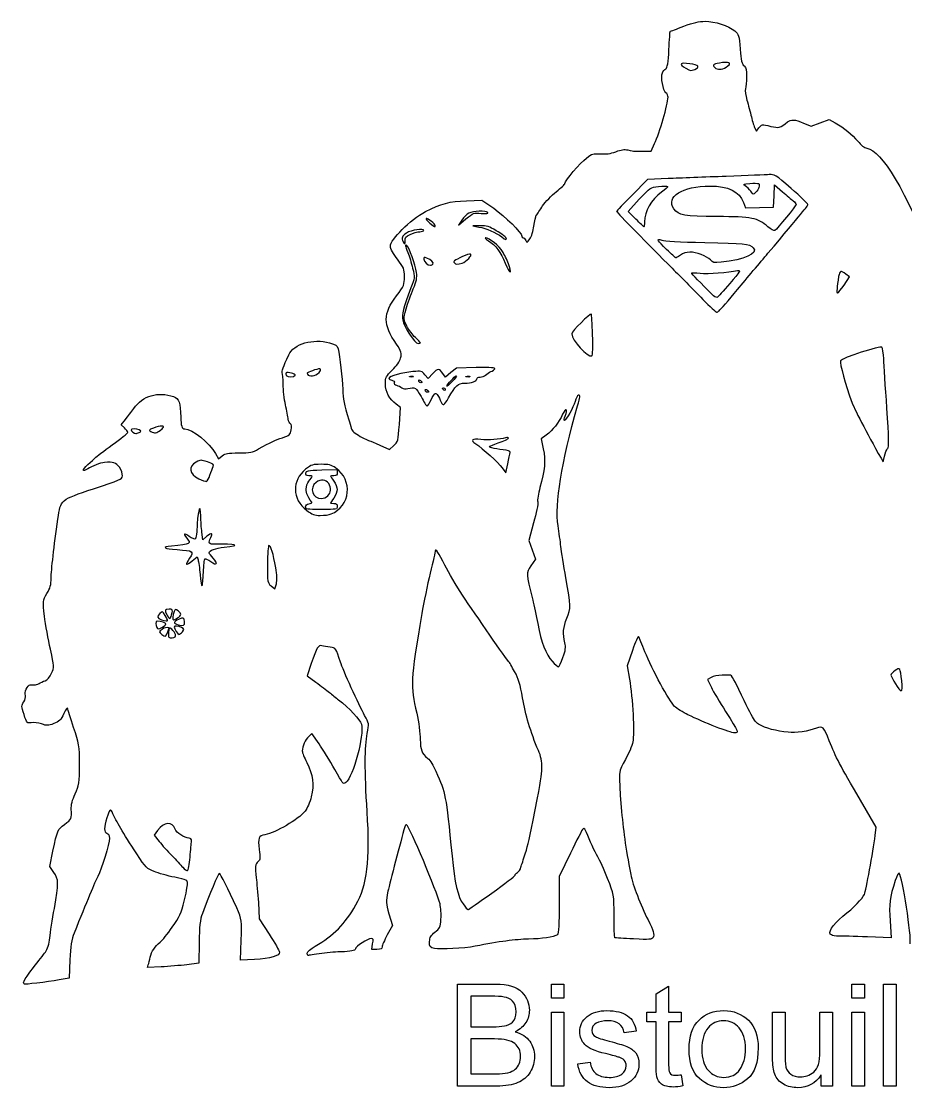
# Model space of a CAD drawing. Extents: x 47 to 820, y 39 to 578.
# Drawn here: x 47 to 495, y 39 to 578 of the extents above; entities that cross this region are included whole.
import ezdxf

# ---------------------------------------------------------------- set-up
doc = ezdxf.new("R2010")
doc.units = 0
doc.layers.get('0').update_dxf_attribs({"linetype": 'CONTINUOUS'})

msp = doc.modelspace()

# ---------------------------------------------------------------- linework, layer by layer
at = {"color": 7}
for p, q in [((388.16, 554.08), (388.16, 554.08)), ((404, 555.2), (404, 555.2)), ((451.68, 527.04), (456.24, 528.72)), ((456.24, 528.72), (459.2, 527.12)), ((418.64, 524.32), (419.36, 522.8)), ((419.36, 522.8), (420.64, 524.48)), ((443.2, 526.96), (447.12, 525.36)), ((447.12, 525.36), (451.68, 527.04)), ((362.16, 512.72), (366.16, 512.8)), ((366.16, 512.8), (367.84, 516.56)), ((364.24, 498.48), (356.48, 490.56)), ((374.72, 498.88), (364.24, 498.48)), ((416.48, 492.48), (416.48, 492.48)), ((428.32, 490.16), (428.56, 495.76)), ((428.56, 495.76), (432.56, 492.24)), ((272.64, 487.68), (280.4, 488)), ((280.4, 488), (286.48, 483.84)), ((354.4, 482.32), (360.08, 488.4)), ((412.8, 486.8), (413.76, 484.16)), ((428.08, 484.48), (428.32, 490.16)), ((280.16, 481.28), (280.16, 481.28)), ((358.32, 478.4), (354.4, 482.32)), ((413.76, 484.16), (420.88, 484.32)), ((420.88, 484.32), (428.08, 484.48)), ((256.88, 475.04), (256.88, 475.04)), ((268.64, 475.36), (272.4, 478.48)), ((270.32, 477.92), (268.64, 475.36)), ((279.68, 475.04), (275.84, 474.96)), ((275.84, 474.96), (278.96, 474.4)), ((358.32, 478.4), (358.32, 478.4)), ((425.2, 474.56), (425.2, 474.56)), ((241.6, 467.6), (241.6, 467.6)), ((292.64, 469.04), (292.64, 469.04)), ((255.68, 455.68), (255.68, 455.68)), ((270.48, 456.16), (270.48, 456.16)), ((293.92, 455.76), (293.92, 455.76)), ((396.08, 457.76), (396.08, 457.76)), ((463.68, 445.04), (466.48, 449.12)), ((466.48, 449.12), (464.56, 450.56)), ((463.68, 445.04), (463.68, 445.04)), ((396.96, 440.32), (396.96, 440.32)), ((400.56, 432.08), (400.56, 432.08)), ((249.36, 415.84), (249.36, 415.84)), ((336.48, 419.84), (336.48, 419.84)), ((186, 399.44), (186, 399.44)), ((197.28, 400.08), (197.28, 400.08)), ((253.36, 397.76), (251.68, 399.68)), ((255.68, 400.24), (253.36, 397.76)), ((262, 398.48), (260.72, 400.32)), ((264.8, 400.8), (262, 398.48)), ((267.68, 403.04), (264.8, 400.8)), ((277.52, 403.28), (267.68, 403.04)), ((244.08, 398.88), (244.08, 398.88)), ((249.04, 395.84), (249.04, 395.84)), ((262.8, 394), (262.8, 394)), ((272.72, 398.88), (272.72, 398.88)), ((252.4, 390.96), (252.4, 390.96)), ((260.72, 392.4), (260.72, 392.4)), ((239.28, 383.2), (237.12, 384.8)), ((238.72, 374.56), (239.28, 383.2)), ((254.8, 386.96), (254.8, 386.96)), ((97.92, 374.32), (100.08, 377.04)), ((99.6, 372.8), (97.92, 374.32)), ((118.64, 372.32), (118.64, 372.32)), ((107.12, 370.56), (107.12, 370.56)), ((313.04, 369.2), (310.48, 367.36)), ((310.48, 367.36), (311.52, 362.24)), ((228.88, 364.08), (233.68, 361.92)), ((233.68, 361.92), (235.92, 363.84)), ((485.76, 362.32), (485.76, 362.32)), ((145.68, 359.92), (147.12, 357.2)), ((147.12, 357.2), (149.12, 358.72)), ((294.72, 360.32), (294.72, 360.32)), ((482.4, 357.44), (483.44, 355.6)), ((483.44, 355.6), (484.08, 358.56)), ((199.44, 351.6), (207.28, 351.76)), ((207.28, 351.76), (207.28, 350.24)), ((290.8, 352.56), (292.56, 350.16)), ((292.56, 350.16), (293.6, 354.72)), ((142.88, 348.96), (142.88, 348.96)), ((202.56, 338.48), (202.56, 338.48)), ((191.28, 332.88), (191.28, 332.88)), ((204.16, 329.28), (204.16, 329.28)), ((306.64, 324.8), (304.16, 315.92)), ((139.36, 316.24), (138.8, 320.08)), ((141.28, 318), (139.36, 316.24)), ((304.16, 315.92), (305.84, 311.2)), ((133.92, 305.6), (136.48, 307.6)), ((136.48, 307.6), (136.88, 306.08)), ((305.84, 311.2), (307.52, 306.4)), ((176.24, 302.08), (176.24, 302.08)), ((307.52, 306.4), (305.2, 303.04)), ((139.6, 299.76), (139.6, 299.76)), ((173.84, 292.88), (175.68, 291.44)), ((175.68, 291.44), (176.48, 294)), ((121.44, 275.44), (121.44, 275.44)), ((123.92, 280.08), (123.92, 280.08)), ((126.48, 276.72), (126.48, 276.72)), ((120.56, 273.68), (120.56, 273.68)), ((121.52, 269.76), (122.24, 271.76)), ((122.24, 271.76), (121.92, 269.52)), ((128.96, 269.76), (128.96, 269.76)), ((130.08, 274.8), (130.08, 274.8)), ((125.28, 267.2), (125.28, 267.2)), ((356.64, 260.32), (353.92, 252.56)), ((194.08, 253.6), (192, 247.52)), ((321.44, 256.72), (321.44, 256.72)), ((353.92, 252.56), (355.12, 245.76)), ((192, 247.52), (196.48, 244.24)), ((396.48, 246.64), (394.56, 245.52)), ((394.56, 245.52), (396.56, 241.6)), ((492.88, 244.88), (492.88, 244.88)), ((194.48, 218.24), (192.88, 216.8)), ((198.08, 213.04), (194.48, 218.24)), ((480, 170.96), (472, 184.56)), ((116.4, 169.28), (114.64, 166.8)), ((479.44, 166.64), (480, 170.96)), ((114.64, 166.8), (117.2, 163.68)), ((61.84, 150.96), (63.44, 158.8)), ((325.28, 157.76), (319.6, 145.92)), ((132.8, 155.76), (132.8, 155.76)), ((63.92, 148.08), (61.84, 150.96)), ((319.6, 145.92), (319.6, 131.52)), ((285.44, 137.6), (285.44, 137.6)), ((167.36, 132.88), (167.84, 124.64)), ((167.84, 124.64), (172.88, 116.8)), ((233.44, 127.04), (235.2, 121.2)), ((235.2, 121.2), (232.56, 116.4)), ((486.96, 123.52), (487.52, 115.04)), ((158.32, 103.68), (158.72, 113.84)), ((487.52, 115.04), (475.52, 115.44)), ((137.36, 112.64), (137.2, 102.08)), ((224.72, 109.12), (225.2, 111.92)), ((227.36, 109.12), (224.72, 109.12)), ((72, 103.84), (71.6, 94.56)), ((165.36, 104), (158.32, 103.68)), ((111.28, 99.92), (111.68, 101.36)), ((118.24, 100.24), (111.28, 99.92)), ((137.2, 102.08), (131.2, 101.36)), ((71.6, 94.56), (68.56, 94)), ((268.08, 40), (268.08, 91.6)), ((268.08, 91.6), (287.44, 91.6)), ((315.6, 84.4), (315.6, 91.6)), ((315.6, 91.6), (321.92, 91.6)), ((321.92, 91.6), (321.92, 84.4)), ((368.56, 86.64), (374.96, 90.48)), ((368.56, 77.36), (368.56, 86.64)), ((374.96, 90.48), (374.96, 77.36)), ((467.68, 84.4), (467.68, 91.6)), ((467.68, 91.6), (474, 91.6)), ((474, 91.6), (474, 84.4)), ((483.68, 40), (483.68, 91.6)), ((483.68, 91.6), (490, 91.6)), ((490, 91.6), (490, 40)), ((285.2, 85.44), (274.88, 85.44)), ((274.88, 85.44), (274.88, 70)), ((321.92, 84.4), (315.6, 84.4)), ((321.92, 84.4), (321.92, 84.4)), ((474, 84.4), (467.68, 84.4)), ((474, 84.4), (474, 84.4)), ((315.6, 40), (315.6, 77.36)), ((315.6, 77.36), (321.92, 77.36)), ((321.92, 77.36), (321.92, 40)), ((364, 72.48), (364, 77.36)), ((364, 77.36), (368.56, 77.36)), ((374.96, 77.36), (381.28, 77.36)), ((381.28, 77.36), (381.28, 72.48)), ((402.8, 78.16), (402.8, 78.16)), ((427.52, 54.24), (427.52, 77.36)), ((427.52, 77.36), (433.84, 77.36)), ((433.84, 77.36), (433.84, 56.64)), ((451.52, 57.44), (451.52, 77.36)), ((451.52, 77.36), (457.84, 77.36)), ((457.84, 77.36), (457.84, 40)), ((467.68, 40), (467.68, 77.36)), ((467.68, 77.36), (474, 77.36)), ((474, 77.36), (474, 40)), ((368.56, 72.48), (364, 72.48)), ((368.56, 50.96), (368.56, 72.48)), ((381.28, 72.48), (374.96, 72.48)), ((374.96, 72.48), (374.96, 50.64)), ((274.88, 70), (286.08, 70)), ((274.88, 70), (274.88, 70)), ((297.36, 67.44), (297.36, 67.44)), ((358.56, 67.76), (352.4, 66.88)), ((352.4, 66.88), (352.4, 66.88)), ((286.88, 63.84), (274.88, 63.84)), ((274.88, 63.84), (274.88, 46.16)), ((328.96, 51.2), (335.28, 52.16)), ((274.88, 46.16), (287.76, 46.16)), ((274.88, 46.16), (274.88, 46.16)), ((381.28, 45.76), (382.16, 40.08)), ((402.8, 44.4), (402.8, 44.4)), ((452.16, 45.52), (452, 45.52)), ((452.16, 40), (452.16, 45.52)), ((287.84, 40), (268.08, 40)), ((321.92, 40), (315.6, 40)), ((321.92, 40), (321.92, 40)), ((382.16, 40.08), (382.16, 40.08)), ((457.84, 40), (452.16, 40)), ((457.84, 40), (457.84, 40)), ((474, 40), (467.68, 40)), ((474, 40), (474, 40)), ((490, 40), (483.68, 40)), ((490, 40), (490, 40))]:
    msp.add_line(p, q, dxfattribs=at)
for points in [[(382.56, 575.92), (387.76, 577.84), (390.16, 578.4), (393.44, 578.4)], [(393.44, 578.4), (398.32, 578.4), (405.12, 576.24), (408.4, 573.52)], [(375.12, 564.08), (375.36, 569.04), (375.6, 573.2), (375.76, 573.28)], [(375.76, 573.28), (375.84, 573.36), (378.96, 574.48), (382.56, 575.92)], [(408.4, 573.52), (410.4, 571.92), (410.64, 571.2), (411.12, 564.32)], [(373.52, 554.4), (374.32, 554.8), (374.72, 557.6), (375.12, 564.08)], [(411.12, 564.32), (411.6, 558.64), (412, 556.64), (413.12, 555.84)], [(385.6, 556.96), (380.72, 557.68), (379.92, 556.8), (383.6, 554.72)], [(388.16, 554.08), (391.04, 555.2), (390.08, 556.32), (385.6, 556.96)], [(402.24, 557.52), (397.84, 556.96), (396.72, 556.32), (398.24, 555.04)], [(404, 555.2), (406.96, 557.12), (406.32, 557.92), (402.24, 557.52)], [(413.12, 555.84), (414.16, 554.96), (414.48, 553.6), (414.4, 550.32)], [(373.52, 542.32), (372.08, 543.28), (370.88, 550.32), (371.76, 552.32)], [(371.76, 552.32), (372.08, 553.12), (372.88, 554.08), (373.52, 554.4)], [(383.6, 554.72), (386.16, 553.28), (386.08, 553.28), (388.16, 554.08)], [(398.24, 555.04), (399.68, 553.76), (401.76, 553.84), (404, 555.2)], [(414.4, 550.32), (414.32, 547.84), (414, 545.2), (413.76, 544.32)], [(367.84, 516.56), (370.4, 522), (374.64, 536.64), (374.64, 540)], [(374.64, 540), (374.64, 540.8), (374.16, 541.84), (373.52, 542.32)], [(413.76, 544.32), (413.52, 543.44), (413.84, 540.88), (414.56, 538.56)], [(414.56, 538.56), (415.2, 536.24), (416.24, 532.4), (416.8, 530.08)], [(416.8, 530.08), (417.36, 527.76), (418.16, 525.12), (418.64, 524.32)], [(435.12, 527.52), (436.96, 528.96), (438.56, 528.88), (443.2, 526.96)], [(420.64, 524.48), (422, 526.4), (422.16, 526.4), (426.72, 525.28)], [(426.72, 525.28), (430.48, 524.32), (431.44, 524.56), (435.12, 527.52)], [(459.2, 527.12), (463.76, 524.56), (467.92, 521.2), (470.64, 517.76)], [(470.64, 517.76), (472.32, 515.76), (474, 514.48), (475.28, 514.24)], [(340.4, 511.36), (343.44, 511.2), (345.36, 511.44), (348.24, 512.48)], [(348.24, 512.48), (351.04, 513.52), (352.56, 513.76), (354.32, 513.36)], [(354.32, 513.36), (357.84, 512.64), (358, 512.64), (362.16, 512.72)], [(475.28, 514.24), (482.88, 512.8), (494.08, 494.08), (510.64, 454.72)], [(322.48, 496.48), (322.48, 497.84), (330.16, 506.88), (333.36, 509.28)], [(333.36, 509.28), (336.24, 511.52), (336.64, 511.6), (340.4, 511.36)], [(318.08, 492.24), (320.56, 494.16), (322.48, 496.08), (322.48, 496.48)], [(404.08, 500), (393.68, 499.6), (380.48, 499.12), (374.72, 498.88)], [(425.84, 500.88), (424.32, 500.8), (414.56, 500.32), (404.08, 500)], [(413.68, 495.2), (412.4, 496), (412.64, 496.08), (416, 496.4)], [(416, 496.4), (418, 496.64), (420, 496.56), (420.4, 496.32)], [(420.4, 496.32), (421.36, 495.68), (420.56, 493.44), (418.96, 491.84)], [(436.96, 493.84), (428.96, 500.8), (428.48, 501.12), (425.84, 500.88)], [(311.2, 485.12), (312.56, 487.12), (315.68, 490.32), (318.08, 492.24)], [(360.08, 488.4), (365.68, 494.4), (365.68, 494.48), (369.84, 494.88)], [(371.36, 492), (366, 488), (362.88, 482.48), (362.72, 476.96)], [(369.84, 494.88), (372.08, 495.04), (374.16, 495.12), (374.4, 494.96)], [(374.4, 494.96), (374.64, 494.72), (373.28, 493.44), (371.36, 492)], [(377.6, 483.6), (373.28, 489.6), (382, 495.12), (395.92, 495.12)], [(395.92, 495.12), (405.2, 495.12), (410.72, 492.4), (412.8, 486.8)], [(416.48, 492.48), (415.76, 493.52), (414.48, 494.72), (413.68, 495.2)], [(418.96, 491.84), (417.84, 490.72), (417.76, 490.72), (416.48, 492.48)], [(432.56, 492.24), (434.72, 490.32), (437.12, 488.24), (438, 487.6)], [(445.36, 485.76), (445.36, 486.16), (441.6, 489.84), (436.96, 493.84)], [(252, 482.16), (259.68, 486.24), (264.08, 487.44), (272.64, 487.68)], [(356.48, 490.56), (352.16, 486.24), (348.64, 482.48), (348.64, 482.24)], [(425.2, 461.12), (442.4, 481.44), (445.36, 485.04), (445.36, 485.76)], [(439.44, 485.76), (439.44, 485.2), (429.92, 473.52), (428.64, 472.56)], [(438, 487.6), (438.8, 486.96), (439.44, 486.08), (439.44, 485.76)], [(234.16, 464.56), (234.16, 468.16), (244.16, 478), (252, 482.16)], [(273.92, 481.44), (272.88, 480.88), (271.28, 479.36), (270.32, 477.92)], [(272.4, 478.48), (276.16, 481.6), (276.24, 481.6), (280.16, 481.28)], [(283.44, 481.68), (282.56, 482.72), (276.08, 482.56), (273.92, 481.44)], [(280.16, 481.28), (282.96, 481.04), (283.92, 481.2), (283.44, 481.68)], [(286.48, 483.84), (292.24, 479.76), (300.64, 471.52), (300.64, 469.84)], [(306.8, 474.88), (307.04, 477.28), (307.6, 479.76), (308, 480.32)], [(308, 480.32), (308.48, 480.96), (309.92, 483.12), (311.2, 485.12)], [(348.64, 482.24), (348.64, 481.92), (365.12, 465.04), (376.72, 453.52)], [(399.52, 479.68), (382.72, 479.68), (380.08, 480.08), (377.6, 483.6)], [(252.32, 478.64), (252, 478.4), (252.8, 477.44), (254.08, 476.4)], [(256.88, 475.04), (256.88, 475.92), (252.88, 479.04), (252.32, 478.64)], [(254.08, 476.4), (256.88, 474.32), (256.88, 474.32), (256.88, 475.04)], [(287.76, 472.48), (284.08, 474.72), (282.96, 475.04), (279.68, 475.04)], [(304.72, 468.4), (305.6, 469.52), (306.48, 472.48), (306.8, 474.88)], [(362.48, 474.48), (362.32, 474.48), (360.48, 476.24), (358.32, 478.4)], [(362.72, 476.96), (362.72, 475.6), (362.56, 474.48), (362.48, 474.48)], [(425.2, 474.56), (420.08, 479.04), (416.96, 479.6), (399.52, 479.68)], [(428.64, 472.56), (428.32, 472.32), (426.8, 473.2), (425.2, 474.56)], [(242.32, 471.36), (240.08, 470), (239.6, 468.72), (240.56, 466.88)], [(241.6, 467.6), (241.36, 468.88), (241.92, 469.52), (244.16, 470.64)], [(251.04, 472.72), (251.04, 473.84), (244.72, 472.88), (242.32, 471.36)], [(244.16, 470.64), (245.76, 471.44), (247.92, 472), (249.04, 472)], [(249.04, 472), (250.08, 472), (251.04, 472.32), (251.04, 472.72)], [(278.96, 474.4), (282.64, 473.76), (287.6, 471.6), (290.48, 469.36)], [(292.64, 469.04), (292.32, 469.52), (290.16, 471.04), (287.76, 472.48)], [(290.48, 469.36), (292.56, 467.76), (293.44, 467.6), (292.64, 469.04)], [(300.64, 469.84), (300.64, 469.36), (300.96, 468.96), (301.36, 468.96)], [(237.76, 458.08), (235.76, 460.64), (234.16, 463.52), (234.16, 464.56)], [(240.56, 466.88), (241.36, 465.44), (241.92, 465.76), (241.6, 467.6)], [(242.56, 465.04), (241.44, 465.84), (241.52, 465.12), (243.04, 461.44)], [(247.36, 451.36), (246.72, 455.36), (243.68, 464.24), (242.56, 465.04)], [(282.32, 468.96), (281.68, 468.96), (282.32, 468.32), (283.76, 467.44)], [(290.96, 462), (289.36, 464.72), (284.08, 468.96), (282.32, 468.96)], [(283.76, 467.44), (287.36, 465.2), (290.08, 461.6), (292.32, 456.08)], [(301.36, 468.96), (301.76, 468.96), (302.4, 468.4), (302.64, 467.6)], [(302.64, 467.6), (303.2, 466.32), (303.28, 466.4), (304.72, 468.4)], [(373.92, 463.04), (369.2, 467.52), (368.48, 468.88), (371.52, 467.68)], [(371.52, 467.68), (372.8, 467.2), (380.08, 466.8), (393.2, 466.56)], [(393.2, 466.56), (412.8, 466.24), (415.92, 465.92), (417.76, 463.92)], [(417.76, 463.92), (420.48, 460.96), (413.28, 457.76), (401.44, 456.56)], [(243.04, 461.44), (243.76, 459.68), (244.8, 456.16), (245.44, 453.52)], [(252.56, 458.72), (251.28, 459.2), (251.04, 459.12), (251.04, 458.16)], [(255.68, 455.68), (256.32, 456.4), (254.8, 457.84), (252.56, 458.72)], [(270.72, 459.44), (266.24, 457.36), (265.84, 457.04), (266.56, 456.32)], [(270.48, 456.16), (272.64, 456.8), (275.84, 460.24), (274.72, 460.72)], [(274.72, 460.72), (274.32, 460.88), (272.56, 460.32), (270.72, 459.44)], [(293.92, 455.76), (293.12, 457.84), (291.76, 460.64), (290.96, 462)], [(378.48, 458.8), (378.32, 458.88), (376.32, 460.8), (373.92, 463.04)], [(380.88, 460.16), (379.68, 459.28), (378.56, 458.64), (378.48, 458.8)], [(385.6, 461.68), (383.92, 461.68), (382.24, 461.12), (380.88, 460.16)], [(396.08, 457.76), (394.24, 459.76), (389.04, 461.68), (385.6, 461.68)], [(409.84, 442.88), (414.4, 448.4), (421.36, 456.56), (425.2, 461.12)], [(241.28, 449.28), (241.28, 453.12), (240.96, 453.92), (237.76, 458.08)], [(245.44, 453.52), (246.56, 449.04), (246.48, 448.56), (244.56, 443.6)], [(251.04, 458.16), (251.04, 456.88), (253.04, 455.04), (254.4, 455.04)], [(254.4, 455.04), (254.8, 455.04), (255.36, 455.28), (255.68, 455.68)], [(266.56, 456.32), (267.2, 455.52), (268, 455.44), (270.48, 456.16)], [(292.32, 456.08), (293.36, 453.52), (294.48, 451.6), (294.88, 451.68)], [(294.88, 451.68), (295.2, 451.84), (294.8, 453.68), (293.92, 455.76)], [(376.72, 453.52), (381.36, 448.96), (386.48, 443.76), (392.32, 437.76)], [(401.44, 456.56), (397.84, 456.24), (397.36, 456.32), (396.08, 457.76)], [(237.28, 439.6), (241.04, 444.56), (241.36, 445.28), (241.28, 449.28)], [(245.76, 443.12), (247.36, 446.96), (247.76, 448.72), (247.36, 451.36)], [(386.48, 451.12), (386.48, 451.28), (388.48, 451.28), (390.88, 451.04)], [(396.96, 440.32), (391.36, 445.84), (386.48, 450.88), (386.48, 451.12)], [(390.88, 451.04), (394.96, 450.72), (405.04, 451.36), (409.84, 452.4)], [(409.84, 452.4), (411.6, 452.72), (411.04, 451.84), (405.92, 445.84)], [(460.96, 449.36), (460.08, 444), (459.84, 441.04), (460.4, 441.04)], [(464.56, 450.56), (462, 452.56), (461.52, 452.4), (460.96, 449.36)], [(244.56, 443.6), (240.56, 433.04), (239.92, 430.4), (240.4, 427.36)], [(242.16, 432.96), (242.96, 435.92), (244.56, 440.48), (245.76, 443.12)], [(405.92, 445.84), (402.72, 442.08), (399.76, 438.88), (399.36, 438.8)], [(400.56, 432.08), (401.04, 432.48), (405.2, 437.36), (409.84, 442.88)], [(460.4, 441.04), (460.72, 441.04), (462.24, 442.88), (463.68, 445.04)], [(237.2, 415.2), (230.4, 425.12), (230.4, 430.48), (237.28, 439.6)], [(392.32, 437.76), (395.84, 434.24), (398.88, 431.36), (399.2, 431.36)], [(399.36, 438.8), (398.96, 438.72), (397.92, 439.36), (396.96, 440.32)], [(242.48, 424.24), (240.72, 427.6), (240.72, 427.76), (242.16, 432.96)], [(399.2, 431.36), (399.44, 431.36), (400.08, 431.68), (400.56, 432.08)], [(240.4, 427.36), (240.96, 423.92), (246.48, 415.52), (248.16, 415.52)], [(335.84, 430.4), (335.2, 430.88), (325.92, 421.52), (325.92, 420.4)], [(336.48, 419.84), (336.32, 425.52), (336, 430.32), (335.84, 430.4)], [(246.8, 418.56), (245.44, 419.76), (243.52, 422.4), (242.48, 424.24)], [(182.72, 409.68), (185.36, 415.36), (194.96, 418.16), (203.44, 415.84)], [(203.44, 415.84), (206.56, 414.96), (207.28, 414.48), (207.68, 412.88)], [(239.36, 408.16), (240, 410.64), (239.76, 411.36), (237.2, 415.2)], [(249.36, 415.84), (249.36, 416.08), (248.16, 417.28), (246.8, 418.56)], [(248.16, 415.52), (248.8, 415.52), (249.36, 415.68), (249.36, 415.84)], [(325.92, 420.4), (325.92, 417.12), (334, 408.32), (336.16, 409.2)], [(336.16, 409.2), (336.56, 409.36), (336.72, 414.16), (336.48, 419.84)], [(207.68, 412.88), (208.64, 408.72), (209.92, 397.92), (210.08, 392.4)], [(482.88, 413.6), (482.08, 414.48), (462.64, 408.16), (461.84, 406.72)], [(483.76, 407.68), (483.6, 410.56), (483.2, 413.2), (482.88, 413.6)], [(179.44, 400.64), (179.12, 401.2), (180, 403.76), (182.72, 409.68)], [(235.12, 402), (237.36, 404.16), (238.96, 406.4), (239.36, 408.16)], [(461.84, 406.72), (461.44, 405.84), (464.64, 393.84), (467.28, 386.64)], [(485.36, 382.8), (484.64, 393.6), (483.92, 404.8), (483.76, 407.68)], [(179.92, 394.8), (179.84, 397.68), (179.68, 400.24), (179.44, 400.64)], [(181.36, 400.64), (181.2, 400.48), (181.2, 399.92), (181.52, 399.36)], [(186, 399.44), (186.32, 400.16), (182.16, 401.28), (181.36, 400.64)], [(181.52, 399.36), (182.08, 398.32), (185.52, 398.4), (186, 399.44)], [(198.4, 402.72), (197.12, 402.72), (192.08, 400.88), (192.08, 400.48)], [(192.08, 400.48), (192.08, 398.88), (195.12, 398.64), (197.28, 400.08)], [(197.28, 400.08), (198.72, 401.04), (199.44, 402.72), (198.4, 402.72)], [(231.68, 395.12), (231.68, 398.4), (232, 398.96), (235.12, 402)], [(245.52, 401.28), (240.4, 400.88), (233.36, 398.88), (233.36, 397.84)], [(244.08, 398.88), (244.72, 399.04), (245.44, 399.04), (245.76, 398.88)], [(251.68, 399.68), (250.08, 401.6), (249.92, 401.68), (245.52, 401.28)], [(260.72, 400.32), (258.8, 402.96), (258.16, 402.96), (255.68, 400.24)], [(262.8, 394), (262.8, 394.64), (266.88, 399.12), (267.52, 399.12)], [(267.52, 399.12), (268, 399.12), (267.52, 398.56), (264.72, 395.52)], [(272.72, 398.88), (273.36, 399.04), (274.08, 399.04), (274.32, 398.88)], [(287.04, 402.72), (287.28, 403.28), (285.2, 403.44), (277.52, 403.28)], [(279.6, 398.48), (280.48, 398.48), (281.68, 398.96), (282.32, 399.52)], [(282.32, 399.52), (282.96, 400.16), (284.16, 400.88), (285.04, 401.28)], [(285.04, 401.28), (285.92, 401.6), (286.8, 402.24), (287.04, 402.72)], [(181.12, 384.48), (180.48, 387.36), (180, 392), (179.92, 394.8)], [(237.12, 384.8), (233.68, 387.2), (231.68, 391.04), (231.68, 395.12)], [(233.36, 397.84), (233.36, 397.44), (234.08, 397.04), (234.96, 396.88)], [(234.96, 396.88), (235.92, 396.64), (236.4, 396.16), (236.16, 395.68)], [(236.16, 395.68), (235.92, 395.2), (236.4, 394.64), (237.28, 394.4)], [(237.28, 394.4), (238.08, 394.16), (239.36, 393.6), (240, 393.12)], [(244.64, 398.56), (243.68, 398.56), (243.44, 398.72), (244.08, 398.88)], [(245.76, 398.88), (246, 398.64), (245.52, 398.48), (244.64, 398.56)], [(248.48, 396.88), (248.48, 397.28), (248.88, 397.2), (249.44, 396.8)], [(249.04, 395.84), (248.72, 396.08), (248.48, 396.56), (248.48, 396.88)], [(250.08, 395.76), (249.84, 395.6), (249.36, 395.6), (249.04, 395.84)], [(249.44, 396.8), (250, 396.4), (250.24, 395.92), (250.08, 395.76)], [(264.72, 395.52), (263.68, 394.4), (262.8, 393.68), (262.8, 394)], [(263.6, 388), (267.04, 394.16), (268.4, 395.44), (271.76, 395.44)], [(271.76, 395.44), (275.28, 395.44), (277.92, 396.4), (277.92, 397.6)], [(273.2, 398.56), (272.24, 398.56), (272.08, 398.72), (272.72, 398.88)], [(274.32, 398.88), (274.64, 398.64), (274.08, 398.48), (273.2, 398.56)], [(277.92, 397.6), (277.92, 398.08), (278.64, 398.48), (279.6, 398.48)], [(104.32, 382.64), (108.96, 389.12), (116.64, 391.36), (124.48, 388.64)], [(124.48, 388.64), (127.2, 387.76), (128, 385.52), (128.08, 378.32)], [(210.08, 392.4), (210.32, 387.2), (210.72, 384.88), (213.2, 376.88)], [(240, 393.12), (240.72, 392.64), (241.92, 392.48), (242.96, 392.72)], [(242.96, 392.72), (246.8, 393.6), (247.12, 393.36), (249.68, 388.64)], [(249.68, 388.64), (251.04, 386), (252.4, 383.92), (252.8, 383.92)], [(251.84, 392), (251.84, 392.4), (252.24, 392.4), (252.88, 391.92)], [(252.4, 390.96), (252.08, 391.2), (251.84, 391.68), (251.84, 392)], [(253.44, 390.88), (253.2, 390.72), (252.72, 390.8), (252.4, 390.96)], [(252.88, 391.92), (253.36, 391.52), (253.68, 391.04), (253.44, 390.88)], [(254.8, 386.96), (255.52, 388.56), (256.48, 390.08), (256.88, 390.24)], [(256.88, 390.24), (257.52, 390.56), (258.72, 388.8), (259.84, 385.84)], [(260.72, 392.4), (260.4, 392.72), (260.56, 393.04), (261.04, 393.04)], [(261.6, 391.76), (261.36, 391.76), (260.96, 392.08), (260.72, 392.4)], [(261.04, 393.04), (261.52, 393.04), (261.92, 392.72), (261.92, 392.4)], [(261.92, 392.4), (261.92, 392.08), (261.76, 391.76), (261.6, 391.76)], [(329.28, 389.36), (328.88, 389.36), (328.08, 387.92), (327.6, 386.16)], [(328.88, 383.92), (330.24, 388.64), (330.32, 389.36), (329.28, 389.36)], [(182.48, 377.28), (182.32, 378.4), (181.68, 381.68), (181.12, 384.48)], [(252.8, 383.92), (253.12, 383.92), (254, 385.28), (254.8, 386.96)], [(259.84, 385.84), (260.64, 383.76), (261.44, 384.24), (263.6, 388)], [(319.04, 323.28), (317.28, 334.48), (320.64, 355.04), (328.88, 383.92)], [(322.64, 378.8), (324.08, 382.48), (322.96, 383.2), (321.28, 379.68)], [(327.6, 386.16), (326.72, 383.12), (323.04, 376.64), (322.24, 376.64)], [(467.28, 386.64), (468.72, 382.72), (474.96, 370.64), (482.4, 357.44)], [(100.08, 377.04), (101.28, 378.56), (103.2, 381.04), (104.32, 382.64)], [(128.08, 378.32), (128.16, 373.84), (128.72, 372.32), (130.16, 372.32)], [(321.28, 379.68), (319.36, 375.44), (316.32, 371.6), (313.04, 369.2)], [(322.24, 376.64), (322, 376.64), (322.16, 377.6), (322.64, 378.8)], [(485.76, 362.32), (486.48, 362.96), (486.4, 367.92), (485.36, 382.8)], [(101.28, 370.56), (101.28, 370.96), (100.48, 371.92), (99.6, 372.8)], [(107.12, 371.76), (105.6, 372.48), (102.96, 372.56), (102.96, 371.84)], [(115.52, 373.12), (111.84, 372.08), (111.44, 371.52), (113.68, 370.64)], [(113.68, 370.64), (115.2, 370), (116.64, 370.48), (118.64, 372.32)], [(118.64, 372.32), (120.24, 373.84), (119.12, 374.16), (115.52, 373.12)], [(130.16, 372.32), (133.84, 372.32), (142.8, 365.2), (145.68, 359.92)], [(183.6, 374.8), (183.12, 375.04), (182.64, 376.16), (182.48, 377.28)], [(183.92, 371.84), (184.24, 373.28), (184.08, 374.64), (183.6, 374.8)], [(213.2, 376.88), (213.6, 375.6), (214.16, 373.6), (214.4, 372.64)], [(214.4, 372.64), (214.72, 371.28), (216.16, 370.08), (218.96, 368.48)], [(235.92, 363.84), (238, 365.76), (238.16, 366.32), (238.72, 374.56)], [(93.44, 364.24), (97.76, 367.36), (101.28, 370.16), (101.28, 370.56)], [(102.96, 371.84), (102.96, 371.28), (104.72, 369.92), (105.44, 369.92)], [(105.44, 369.92), (105.68, 369.92), (106.48, 370.24), (107.12, 370.56)], [(107.12, 370.56), (108.24, 371.04), (108.24, 371.2), (107.12, 371.76)], [(167.52, 362.16), (173.76, 365.68), (175.68, 366.56), (179.6, 367.84)], [(179.6, 367.84), (183.12, 369.04), (183.52, 369.36), (183.92, 371.84)], [(218.96, 368.48), (221.2, 367.28), (223.28, 366.24), (223.6, 366.24)], [(280, 366.96), (275.44, 367.52), (274.32, 366.56), (277.36, 364.72)], [(292.48, 367.76), (289.76, 366.96), (283.44, 366.56), (280, 366.96)], [(288.64, 365.2), (291.52, 366.24), (293.92, 367.28), (293.92, 367.6)], [(293.92, 367.6), (293.92, 368), (293.28, 368), (292.48, 367.76)], [(84.8, 357.76), (85.28, 358.24), (89.2, 361.12), (93.44, 364.24)], [(157.52, 360.16), (163.44, 360.24), (164.16, 360.32), (167.52, 362.16)], [(223.6, 366.24), (223.92, 366.24), (226.32, 365.28), (228.88, 364.08)], [(277.36, 364.72), (280.88, 362.48), (288.8, 355.36), (290.8, 352.56)], [(285.52, 362.72), (283.52, 363.28), (283.68, 363.44), (288.64, 365.2)], [(291.2, 361.76), (289.2, 362), (286.64, 362.4), (285.52, 362.72)], [(294.72, 360.32), (294.72, 361.04), (293.76, 361.44), (291.2, 361.76)], [(311.52, 362.24), (312.72, 356.4), (312.32, 351.28), (309.84, 342.72)], [(484.08, 358.56), (484.48, 360.16), (485.2, 361.84), (485.76, 362.32)], [(81.12, 354.24), (82.72, 355.68), (84.32, 357.28), (84.8, 357.76)], [(141.6, 355.6), (138.32, 356.72), (138.16, 356.72), (135.92, 355.52)], [(149.12, 358.72), (150.88, 360), (151.76, 360.16), (157.52, 360.16)], [(293.6, 354.72), (294.16, 357.2), (294.64, 359.76), (294.72, 360.32)], [(81.12, 352.16), (78.08, 350.16), (78.08, 351.52), (81.12, 354.24)], [(89.52, 355.36), (87.36, 355.12), (83.12, 353.52), (81.12, 352.16)], [(97.12, 352.88), (95.36, 355.28), (93.92, 355.76), (89.52, 355.36)], [(98.56, 348.56), (98.72, 349.6), (98.08, 351.52), (97.12, 352.88)], [(135.92, 355.52), (131.84, 353.28), (132.4, 349.52), (137.2, 347.12)], [(144.48, 353.28), (144.96, 354.32), (144.48, 354.72), (141.6, 355.6)], [(142.88, 348.96), (143.44, 350.64), (144.16, 352.56), (144.48, 353.28)], [(191.28, 351.92), (184.16, 346.4), (184.4, 336.72), (191.76, 331.2)], [(199.12, 354.4), (194.8, 354.4), (194.32, 354.24), (191.28, 351.92)], [(191.44, 350), (191.68, 351.28), (192.16, 351.36), (199.44, 351.6)], [(206.48, 352.56), (204.16, 354.16), (203.12, 354.4), (199.12, 354.4)], [(204.16, 329.28), (214, 333.12), (215.36, 346.56), (206.48, 352.56)], [(84, 342.08), (97.52, 346.48), (98.32, 346.88), (98.56, 348.56)], [(137.2, 347.12), (138.96, 346.32), (140.72, 345.68), (141.12, 345.76)], [(141.12, 345.76), (141.6, 345.92), (142.4, 347.36), (142.88, 348.96)], [(192.88, 348.64), (191.6, 348.64), (191.2, 348.96), (191.44, 350)], [(191.68, 342.88), (191.92, 344.32), (192.72, 345.92), (193.36, 346.56)], [(193.36, 346.56), (195.04, 348.16), (194.96, 348.64), (192.88, 348.64)], [(196.64, 345.28), (192.96, 342.64), (194.8, 337.12), (199.28, 337.12)], [(202.96, 344.64), (201.6, 346.72), (199.04, 347.04), (196.64, 345.28)], [(205.6, 348.64), (204.64, 348.64), (203.92, 348.56), (203.92, 348.48)], [(203.92, 348.48), (203.92, 348.4), (204.64, 347.2), (205.6, 345.92)], [(207.28, 350.24), (207.28, 349.04), (206.8, 348.64), (205.6, 348.64)], [(205.6, 345.92), (206.48, 344.56), (207.28, 342.72), (207.28, 341.68)], [(65.92, 326.72), (67.36, 336.64), (67.2, 336.48), (84, 342.08)], [(194.4, 335.2), (192, 338.4), (191.2, 340.64), (191.68, 342.88)], [(202.56, 338.48), (204.16, 340), (204.24, 342.48), (202.96, 344.64)], [(207.28, 341.68), (207.28, 340.64), (206.48, 338.72), (205.6, 337.36)], [(309.84, 342.72), (308.96, 339.6), (308.48, 336.32), (308.72, 335.44)], [(138.24, 328.16), (138.24, 335.28), (136.8, 332), (136.48, 324.24)], [(191.28, 332.88), (191.28, 333.68), (191.92, 334.32), (192.96, 334.48)], [(192.96, 334.48), (193.92, 334.64), (194.56, 334.96), (194.4, 335.2)], [(199.28, 337.12), (200.4, 337.12), (201.84, 337.68), (202.56, 338.48)], [(205.6, 337.36), (204.64, 336.08), (203.92, 334.96), (203.92, 334.8)], [(203.92, 334.8), (203.92, 334.72), (204.64, 334.64), (205.6, 334.64)], [(205.6, 334.64), (206.8, 334.64), (207.28, 334.24), (207.28, 333.12)], [(308.72, 335.44), (308.96, 334.48), (308, 329.76), (306.64, 324.8)], [(199.28, 331.6), (191.68, 331.6), (191.28, 331.68), (191.28, 332.88)], [(191.76, 331.2), (194.72, 328.96), (195.68, 328.56), (198.72, 328.56)], [(198.72, 328.56), (200.72, 328.56), (203.12, 328.88), (204.16, 329.28)], [(207.28, 333.12), (207.28, 331.6), (207.2, 331.6), (199.28, 331.6)], [(62.56, 296.8), (62.56, 300.72), (64, 313.04), (65.92, 326.72)], [(136.48, 324.24), (136.32, 320.32), (135.84, 316.96), (135.52, 316.64)], [(138.8, 320.08), (138.56, 322.16), (138.24, 325.84), (138.24, 328.16)], [(132.4, 317.92), (129.68, 319.84), (129.2, 319.44), (131.12, 317.04)], [(143.36, 317.36), (144.56, 319.76), (143.6, 320), (141.28, 318)], [(320.4, 312.8), (320.16, 315.28), (319.52, 320), (319.04, 323.28)], [(123.36, 313.04), (118.32, 312.48), (119.52, 311.76), (126.24, 311.28)], [(131.12, 317.04), (133.44, 314.16), (133.44, 314.16), (123.36, 313.04)], [(135.52, 316.64), (135.2, 316.4), (133.76, 316.96), (132.4, 317.92)], [(145.2, 314), (142.24, 313.92), (141.84, 314.56), (143.36, 317.36)], [(150.08, 312.48), (159.36, 313.28), (155.84, 314.4), (145.2, 314)], [(172.72, 313.36), (172.32, 313.36), (172, 309.12), (172, 303.84)], [(176.24, 302.08), (174.96, 309.2), (173.6, 313.36), (172.72, 313.36)], [(322.96, 296.96), (321.84, 303.12), (320.72, 310.24), (320.4, 312.8)], [(126.24, 311.28), (134.48, 310.72), (134.88, 310.4), (132.56, 306.96)], [(142.48, 309.6), (142.48, 310.88), (145.76, 312.08), (150.08, 312.48)], [(144.56, 306.88), (143.44, 308.08), (142.48, 309.28), (142.48, 309.6)], [(256.88, 310.64), (256.88, 310.32), (255.76, 305.28), (254.32, 299.44)], [(261.76, 303.36), (258.8, 309.44), (256.88, 312.24), (256.88, 310.64)], [(132.56, 306.96), (131.52, 305.36), (130.8, 304), (131.04, 303.84)], [(131.04, 303.84), (131.28, 303.68), (132.56, 304.48), (133.92, 305.6)], [(136.88, 306.08), (137.12, 305.28), (137.6, 301.92), (137.92, 298.64)], [(139.6, 299.76), (139.76, 303.28), (140.08, 306.4), (140.32, 306.56)], [(140.32, 306.56), (140.64, 306.8), (141.92, 306.16), (143.28, 305.2)], [(143.28, 305.2), (146.4, 303.04), (147.2, 304.08), (144.56, 306.88)], [(172, 303.84), (171.92, 294.8), (172, 294.24), (173.84, 292.88)], [(176.48, 294), (176.88, 295.68), (176.8, 298.64), (176.24, 302.08)], [(270.72, 288.16), (267.6, 292.88), (263.6, 299.68), (261.76, 303.36)], [(305.2, 303.04), (302.72, 299.2), (302.72, 299.84), (306.16, 285.76)], [(60.4, 289.04), (62, 291.68), (62.56, 293.76), (62.56, 296.8)], [(137.92, 298.64), (138.16, 295.36), (138.64, 292.8), (138.88, 292.96)], [(138.88, 292.96), (139.04, 293.12), (139.36, 296.16), (139.6, 299.76)], [(254.32, 299.44), (252.88, 293.52), (251.04, 284.4), (250.08, 279.04)], [(323.44, 276.64), (325.6, 281.68), (325.6, 282.48), (322.96, 296.96)], [(59.2, 277.68), (58.32, 285.28), (58.32, 285.44), (60.4, 289.04)], [(293.92, 254.72), (292.96, 255.6), (277.36, 278.24), (270.72, 288.16)], [(122.32, 281.2), (120, 281.2), (119.76, 280.56), (121.2, 278.16)], [(123.92, 280.08), (123.92, 280.8), (123.36, 281.2), (122.32, 281.2)], [(126.72, 280.32), (125.36, 281.28), (125.28, 281.28), (124.72, 279.92)], [(306.16, 285.76), (306.8, 283.04), (307.92, 277.76), (308.72, 273.84)], [(62.16, 260.88), (61.04, 265.84), (59.68, 273.36), (59.2, 277.68)], [(116.16, 275.12), (115.44, 275.12), (115.36, 273.12), (116.08, 271.84)], [(117.6, 279.04), (115.92, 277.44), (116.08, 276.56), (118.32, 275.84)], [(120.56, 273.68), (120.64, 274.24), (118.16, 275.04), (116.16, 275.12)], [(120.16, 278), (118.88, 280.16), (118.8, 280.24), (117.6, 279.04)], [(118.32, 275.84), (120.48, 275.12), (121.44, 274.96), (121.44, 275.44)], [(121.44, 275.44), (121.44, 275.6), (120.88, 276.72), (120.16, 278)], [(121.2, 278.16), (122.48, 276), (122.56, 276), (123.2, 277.52)], [(123.2, 277.52), (123.52, 278.32), (123.84, 279.52), (123.92, 280.08)], [(124.72, 279.92), (124, 278.08), (123.84, 275.68), (124.4, 275.68)], [(126.96, 276), (124.32, 274.72), (124.24, 274), (126.72, 273.28)], [(124.4, 275.68), (124.64, 275.68), (125.52, 276.16), (126.48, 276.72)], [(126.48, 276.72), (128.56, 278), (128.64, 278.96), (126.72, 280.32)], [(130.08, 274.8), (129.84, 277.04), (129.52, 277.2), (126.96, 276)], [(250.08, 279.04), (244.32, 244.24), (244.24, 242.88), (247.52, 228.56)], [(322.48, 264.16), (321.28, 268.64), (321.6, 272.08), (323.44, 276.64)], [(116.08, 271.84), (116.48, 270.96), (116.8, 270.96), (118.56, 271.92)], [(118.64, 270.96), (116.96, 269.68), (116.96, 269.6), (118.48, 268.4)], [(118.48, 268.4), (120.32, 266.96), (120.56, 267.04), (121.52, 269.76)], [(118.56, 271.92), (119.68, 272.48), (120.56, 273.28), (120.56, 273.68)], [(122.08, 271.76), (120.96, 272.08), (119.84, 271.76), (118.64, 270.96)], [(125.28, 267.2), (126.16, 268.24), (124, 271.36), (122.08, 271.76)], [(128.56, 271.84), (126.8, 272.8), (124.8, 272.88), (124.8, 272.08)], [(124.8, 272.08), (124.8, 271.2), (126.72, 268.4), (127.28, 268.4)], [(126.72, 273.28), (129.44, 272.48), (130.32, 272.88), (130.08, 274.8)], [(127.28, 268.4), (127.52, 268.4), (128.32, 269.04), (128.96, 269.76)], [(128.96, 269.76), (129.92, 270.88), (129.84, 271.12), (128.56, 271.84)], [(308.72, 273.84), (310.56, 264.24), (312.88, 258.32), (316, 254.88)], [(121.92, 269.52), (121.76, 268.32), (121.84, 267.12), (122.08, 266.96)], [(122.08, 266.96), (122.88, 266.4), (124.64, 266.56), (125.28, 267.2)], [(359.84, 267.2), (359.52, 267.68), (358.08, 264.64), (356.64, 260.32)], [(362.96, 259.6), (361.52, 263.28), (360.08, 266.72), (359.84, 267.2)], [(62.72, 248.72), (64.16, 251.84), (64.16, 252.08), (62.16, 260.88)], [(199.52, 262.64), (197.68, 263.12), (196.96, 261.92), (194.08, 253.6)], [(203.68, 261.92), (202.16, 262.08), (200.32, 262.4), (199.52, 262.64)], [(208.88, 254.4), (206.72, 261.36), (206.56, 261.52), (203.68, 261.92)], [(321.44, 256.72), (322.8, 260.32), (323.04, 262), (322.48, 264.16)], [(377.92, 232), (375.28, 234.56), (366.56, 250.64), (362.96, 259.6)], [(221.12, 227.44), (218.32, 232.48), (210.08, 250.64), (208.88, 254.4)], [(297.04, 249.6), (295.68, 252.08), (294.24, 254.4), (293.92, 254.72)], [(316, 254.88), (317.52, 253.28), (318.96, 252), (319.2, 252)], [(319.2, 252), (319.52, 252), (320.48, 254.08), (321.44, 256.72)], [(59.44, 244.96), (60.48, 245.36), (61.84, 246.96), (62.72, 248.72)], [(301.04, 236.32), (299.92, 242.96), (299.04, 246.08), (297.04, 249.6)], [(489.52, 250.16), (488.32, 249.36), (487.44, 248.32), (487.44, 247.84)], [(492.88, 244.88), (492.16, 251.68), (492, 251.84), (489.52, 250.16)], [(49.52, 237.44), (48.88, 238.96), (50.56, 242.88), (51.92, 242.96)], [(51.92, 242.96), (52.48, 242.96), (53.36, 242.96), (54, 242.88)], [(54, 242.88), (54.64, 242.88), (55.68, 243.12), (56.4, 243.6)], [(56.4, 243.6), (57.12, 244), (58.48, 244.64), (59.44, 244.96)], [(196.48, 244.24), (198.96, 242.4), (202, 240.08), (203.28, 239.04)], [(355.12, 245.76), (356.72, 236.24), (357.76, 218.4), (356.8, 214)], [(402.08, 247.76), (399.76, 247.76), (397.68, 247.36), (396.48, 246.64)], [(406.32, 247.76), (406, 247.76), (404.16, 247.76), (402.08, 247.76)], [(408.72, 244), (407.68, 246.08), (406.64, 247.76), (406.32, 247.76)], [(420.8, 222.8), (418.32, 224.32), (418.16, 224.64), (408.72, 244)], [(487.44, 247.84), (487.44, 246.48), (491.76, 239.84), (492.64, 239.84)], [(492.64, 239.84), (493.12, 239.84), (493.2, 241.84), (492.88, 244.88)], [(48.64, 234.32), (49.44, 235.36), (49.76, 236.8), (49.52, 237.44)], [(203.28, 239.04), (204.56, 238), (206.72, 236.24), (208, 235.28)], [(396.56, 241.6), (397.6, 239.44), (400.88, 234), (403.76, 229.44)], [(48.8, 227.92), (47.44, 232.08), (47.44, 232.56), (48.64, 234.32)], [(208, 235.28), (213.2, 231.36), (218.96, 225.12), (219.52, 222.96)], [(309.04, 209.76), (305.2, 218.72), (302.4, 228), (301.04, 236.32)], [(384.72, 227.76), (382.16, 228.96), (379.12, 230.88), (377.92, 232)], [(52.48, 223.76), (50.32, 223.36), (50.24, 223.52), (48.8, 227.92)], [(68.96, 228.4), (67.36, 225.04), (66.64, 224.32), (63.84, 223.28)], [(70.88, 231.04), (70.88, 231.68), (70, 230.48), (68.96, 228.4)], [(73.92, 221.28), (72.32, 226), (70.96, 230.32), (70.88, 231.04)], [(222.48, 218.32), (223.44, 223.2), (223.44, 223.44), (221.12, 227.44)], [(247.52, 228.56), (248.48, 224.24), (249.28, 218.24), (249.28, 215.36)], [(408.24, 218.56), (406.24, 218.56), (392.72, 223.84), (384.72, 227.76)], [(403.76, 229.44), (410.56, 218.64), (410.64, 218.56), (408.24, 218.56)], [(57.68, 223.12), (56, 223.68), (53.84, 223.92), (52.48, 223.76)], [(63.84, 223.28), (60.8, 222.16), (60.48, 222.16), (57.68, 223.12)], [(76.88, 202.64), (76.88, 212.16), (76.64, 213.28), (73.92, 221.28)], [(219.52, 222.96), (220.96, 217.44), (215.44, 196.56), (211.6, 193.44)], [(435.36, 218.88), (429.68, 219.44), (423.68, 221.04), (420.8, 222.8)], [(456.24, 214.56), (453.44, 221.68), (452.88, 222.24), (449.76, 221.04)], [(192.88, 216.8), (191.12, 215.28), (189.6, 211.76), (189.6, 209.44)], [(222.4, 178.72), (221.12, 199.68), (221.12, 211.6), (222.48, 218.32)], [(449.76, 221.04), (445.76, 219.44), (439.2, 218.48), (435.36, 218.88)], [(206, 200.16), (203.6, 204.4), (200, 210.24), (198.08, 213.04)], [(249.28, 215.36), (249.36, 209.84), (249.84, 208.56), (253.12, 205.68)], [(356.8, 214), (356.4, 212), (354.72, 208), (353.04, 205.2)], [(472, 184.56), (461.6, 202.32), (459.52, 206.16), (456.24, 214.56)], [(189.6, 209.44), (189.6, 208.64), (190.64, 206), (191.84, 203.68)], [(253.12, 205.68), (254.24, 204.72), (256, 201.92), (257.12, 199.28)], [(310.8, 200.96), (310.88, 204.16), (310.32, 206.8), (309.04, 209.76)], [(353.04, 205.2), (349.52, 199.2), (349.52, 199.04), (350.96, 181.04)], [(74.72, 187.76), (76.72, 192.08), (76.88, 193.28), (76.88, 202.64)], [(191.84, 203.68), (195.12, 197.28), (195.76, 192.56), (194.16, 186.32)], [(211.6, 193.44), (210.4, 192.48), (210, 192.96), (206, 200.16)], [(307.44, 179.68), (310.48, 195.2), (310.64, 196.4), (310.8, 200.96)], [(257.12, 199.28), (262.32, 187.44), (262.08, 188.64), (265.36, 156.24)], [(72.72, 180), (72.56, 182), (73.28, 184.72), (74.72, 187.76)], [(194.16, 186.32), (193.44, 183.52), (192, 180.24), (191.04, 179.04)], [(69.36, 172.32), (72.88, 174.96), (72.96, 175.2), (72.72, 180)], [(93.36, 178.72), (92.56, 180.32), (92.08, 179.68), (90.72, 175.6)], [(105.92, 157.36), (98.56, 168.64), (95.76, 173.36), (93.36, 178.72)], [(191.04, 179.04), (187.36, 174.64), (176.24, 168.16), (170.72, 167.12)], [(216.72, 131.6), (222.48, 141.6), (224, 154), (222.4, 178.72)], [(302.4, 157.52), (304, 162.48), (304.4, 164.4), (307.44, 179.68)], [(350.96, 181.04), (351.92, 169.36), (353.12, 160.96), (355.76, 147.04)], [(90.72, 175.6), (89.2, 170.88), (89.2, 168.32), (90.72, 167.92)], [(125.28, 169.92), (124, 174), (119.52, 173.68), (116.4, 169.28)], [(63.44, 158.8), (65.68, 169.6), (65.68, 169.6), (69.36, 172.32)], [(90.72, 167.92), (91.52, 167.68), (92, 166.72), (92, 165.28)], [(132.4, 165.36), (130, 165.44), (125.76, 168.08), (125.28, 169.92)], [(241.44, 171.04), (239.36, 163.84), (233.92, 142.96), (232.96, 138.48)], [(242.4, 172.08), (242.08, 172.32), (241.68, 171.84), (241.44, 171.04)], [(259.28, 132.08), (257.68, 138.4), (244, 170.96), (242.4, 172.08)], [(331.68, 170.16), (331.28, 169.84), (328.32, 164.24), (325.28, 157.76)], [(333.44, 168.24), (332.8, 169.76), (332.16, 170.48), (331.68, 170.16)], [(339.12, 155.92), (337.44, 158.88), (334.96, 164.08), (333.44, 168.24)], [(92, 165.28), (92, 162.48), (88.16, 149.92), (86.08, 145.92)], [(117.2, 163.68), (118.56, 161.92), (121.44, 158.72), (123.6, 156.56)], [(133.52, 163.84), (133.6, 164.88), (133.2, 165.36), (132.4, 165.36)], [(132.8, 155.76), (133.12, 159.36), (133.44, 163.04), (133.52, 163.84)], [(170.72, 167.12), (167.52, 166.56), (167.04, 165.36), (167.84, 159.68)], [(474, 136.96), (474.72, 138.64), (478.4, 158.32), (479.44, 166.64)], [(114.64, 148.48), (111.04, 149.84), (110.4, 150.48), (105.92, 157.36)], [(123.6, 156.56), (125.68, 154.4), (128.24, 151.68), (129.12, 150.64)], [(167.84, 159.68), (168.4, 155.44), (168.32, 154.32), (167.28, 153.52)], [(300.24, 150.64), (300.56, 151.76), (301.52, 154.8), (302.4, 157.52)], [(131.52, 148.96), (131.84, 149.12), (132.4, 152.16), (132.8, 155.76)], [(167.28, 153.52), (165.76, 152.32), (165.6, 150.88), (166.32, 145.28)], [(265.36, 156.24), (266.64, 142.88), (268.4, 135.52), (270.96, 132.08)], [(344.08, 145.04), (342.24, 149.52), (340.08, 154.4), (339.12, 155.92)], [(64.16, 129.84), (66.4, 142.64), (66.4, 144.48), (63.92, 148.08)], [(86.08, 145.92), (84.72, 143.28), (80.48, 133.28), (74.16, 117.36)], [(125.04, 145.6), (121.44, 146.32), (116.8, 147.6), (114.64, 148.48)], [(131.52, 142.32), (131.52, 144.16), (131.36, 144.24), (125.04, 145.6)], [(129.12, 150.64), (130.08, 149.52), (131.12, 148.8), (131.52, 148.96)], [(147.6, 147.44), (147.04, 147.44), (142.56, 136.88), (139.04, 127.28)], [(156.4, 130.08), (152.08, 139.76), (148.24, 147.44), (147.6, 147.44)], [(285.44, 137.6), (292, 142.24), (297.28, 146.24), (297.28, 146.64)], [(297.28, 146.64), (297.28, 146.96), (297.84, 147.6), (298.48, 148)], [(298.48, 148), (299.12, 148.4), (299.92, 149.6), (300.24, 150.64)], [(355.76, 147.04), (356.88, 141.44), (360.64, 131.68), (364.56, 124)], [(491.6, 147.6), (491.28, 147.92), (490.4, 146.24), (489.6, 144)], [(497.12, 111.92), (498, 115.12), (493.12, 146.4), (491.6, 147.6)], [(129.84, 133.44), (130.8, 137.2), (131.52, 141.2), (131.52, 142.32)], [(166.32, 145.28), (166.56, 142.96), (167.04, 137.36), (167.36, 132.88)], [(347.36, 126.08), (347.36, 136.72), (347.28, 136.88), (344.08, 145.04)], [(489.6, 144), (486.8, 135.28), (486.4, 132), (486.96, 123.52)], [(232.96, 138.48), (231.84, 133.2), (231.84, 132.56), (233.44, 127.04)], [(273.44, 129.2), (273.52, 129.2), (278.96, 132.96), (285.44, 137.6)], [(463.04, 125.84), (468.88, 130.48), (472.88, 134.64), (474, 136.96)], [(61.84, 114.96), (62.08, 117.6), (63.12, 124.32), (64.16, 129.84)], [(123.84, 120.4), (127.36, 125.36), (128.4, 127.76), (129.84, 133.44)], [(158.72, 113.84), (159.04, 123.84), (159.04, 124), (156.4, 130.08)], [(196.08, 110.72), (205.44, 116.16), (211.2, 122), (216.72, 131.6)], [(259.76, 124.4), (259.92, 126.88), (259.68, 130.32), (259.28, 132.08)], [(270.96, 132.08), (272.16, 130.48), (273.28, 129.2), (273.44, 129.2)], [(319.6, 131.52), (319.6, 122.72), (319.28, 116.88), (318.72, 116.56)], [(139.04, 127.28), (137.92, 124.32), (137.52, 120.48), (137.36, 112.64)], [(256.72, 117.84), (259.2, 119.68), (259.44, 120.24), (259.76, 124.4)], [(347.76, 115.04), (347.52, 115.2), (347.36, 120.16), (347.36, 126.08)], [(457.28, 116.4), (455.2, 117.28), (457.84, 121.52), (463.04, 125.84)], [(117.68, 112.8), (118.72, 113.6), (121.52, 117.04), (123.84, 120.4)], [(364.56, 124), (367.28, 118.8), (367.92, 116.4), (367.04, 115.12)], [(59.6, 107.76), (60.72, 109.2), (61.52, 111.84), (61.84, 114.96)], [(74.16, 117.36), (72.88, 114.24), (72.32, 110.64), (72, 103.84)], [(172.88, 116.8), (175.6, 112.48), (178, 108.4), (178.08, 107.76)], [(224.48, 114.64), (222.88, 114.64), (216.48, 110.48), (216.48, 109.44)], [(225.2, 111.92), (225.6, 114.08), (225.52, 114.64), (224.48, 114.64)], [(232.56, 116.4), (231.12, 113.76), (230, 111.04), (230, 110.4)], [(254, 113.04), (254.08, 115.36), (254.56, 116.16), (256.72, 117.84)], [(304, 114.32), (297.44, 114.16), (289.28, 113.12), (277.12, 110.72)], [(318.72, 116.56), (316.88, 115.36), (310.8, 114.4), (304, 114.32)], [(357.2, 114.4), (352.24, 114.64), (348, 114.88), (347.76, 115.04)], [(367.04, 115.12), (366.24, 114.08), (365.44, 114), (357.2, 114.4)], [(460.88, 115.84), (459.52, 115.84), (457.84, 116.08), (457.28, 116.4)], [(475.52, 115.44), (468.88, 115.68), (462.32, 115.84), (460.88, 115.84)], [(112.64, 105.2), (113.28, 108.08), (115.04, 110.72), (117.68, 112.8)], [(192.08, 107.28), (192.08, 107.92), (193.92, 109.44), (196.08, 110.72)], [(209.36, 107.92), (207.52, 107.92), (203.04, 107.52), (199.44, 107.04)], [(216.48, 109.44), (216.48, 108.48), (213.84, 107.92), (209.36, 107.92)], [(230, 110.4), (230, 109.44), (229.44, 109.12), (227.36, 109.12)], [(256.48, 109.6), (254.16, 110.16), (253.92, 110.32), (254, 113.04)], [(277.12, 110.72), (271.12, 109.6), (259.68, 108.96), (256.48, 109.6)], [(53.6, 99.92), (56, 103.04), (58.72, 106.56), (59.6, 107.76)], [(111.68, 101.36), (111.92, 102.08), (112.32, 103.84), (112.64, 105.2)], [(178.08, 107.76), (178.32, 105.84), (173.44, 104.4), (165.36, 104)], [(192.48, 106.08), (192.24, 106.08), (192.08, 106.64), (192.08, 107.28)], [(199.44, 107.04), (195.76, 106.48), (192.64, 106.08), (192.48, 106.08)], [(49.68, 91.52), (47.6, 91.52), (48.24, 92.88), (53.6, 99.92)], [(131.2, 101.36), (127.92, 100.96), (122.08, 100.48), (118.24, 100.24)], [(68.56, 94), (64.4, 93.2), (51.52, 91.52), (49.68, 91.52)], [(287.44, 91.6), (293.68, 91.6), (298.08, 90.24), (300.64, 87.52)], [(300.64, 87.52), (303.2, 84.8), (304.48, 81.76), (304.48, 78.4)], [(291.68, 85.04), (290, 85.36), (287.84, 85.44), (285.2, 85.44)], [(296, 82.96), (294.8, 84.08), (293.36, 84.8), (291.68, 85.04)], [(297.76, 77.52), (297.76, 80), (297.2, 81.76), (296, 82.96)], [(296, 72.4), (297.2, 73.52), (297.76, 75.2), (297.76, 77.52)], [(304.48, 78.4), (304.48, 76.16), (303.92, 74.08), (302.72, 72.16)], [(333.68, 75.2), (336.24, 77.2), (339.52, 78.16), (343.76, 78.16)], [(343.76, 78.16), (348.16, 78.16), (351.68, 77.28), (354.16, 75.6)], [(354.16, 75.6), (356.56, 73.84), (358.08, 71.2), (358.56, 67.76)], [(390.32, 73.36), (393.68, 76.56), (397.84, 78.16), (402.8, 78.16)], [(402.8, 78.16), (407.84, 78.16), (412, 76.56), (415.28, 73.28)], [(286.08, 70), (288.4, 70), (290.32, 70.16), (291.84, 70.4)], [(291.84, 70.4), (293.44, 70.64), (294.8, 71.28), (296, 72.4)], [(302.72, 72.16), (301.52, 70.24), (299.76, 68.72), (297.36, 67.44)], [(330, 67.44), (330, 70.56), (331.2, 73.12), (333.68, 75.2)], [(338.32, 71.76), (336.88, 70.96), (336.08, 69.76), (336.08, 68.16)], [(344.16, 73.04), (341.76, 73.04), (339.84, 72.64), (338.32, 71.76)], [(349.92, 71.52), (348.56, 72.48), (346.64, 73.04), (344.16, 73.04)], [(352.4, 66.88), (352.08, 68.96), (351.28, 70.48), (349.92, 71.52)], [(385.28, 58.64), (385.28, 65.2), (386.96, 70.16), (390.32, 73.36)], [(402.8, 73.04), (399.52, 73.04), (396.88, 71.84), (394.88, 69.44)], [(410.64, 69.44), (408.48, 71.84), (405.92, 73.04), (402.8, 73.04)], [(415.28, 73.28), (418.64, 70), (420.24, 65.28), (420.24, 59.28)], [(297.36, 67.44), (300.64, 66.48), (303.04, 64.88), (304.64, 62.64)], [(332.56, 60.96), (330.88, 62.8), (330, 64.96), (330, 67.44)], [(336.08, 68.16), (336.08, 66.72), (336.72, 65.68), (337.92, 65.04)], [(337.92, 65.04), (339.04, 64.4), (341.44, 63.6), (344.88, 62.72)], [(394.88, 69.44), (392.8, 67.04), (391.76, 63.44), (391.76, 58.64)], [(413.84, 58.88), (413.84, 63.6), (412.72, 67.12), (410.64, 69.44)], [(297.12, 61.52), (295.2, 63.12), (291.84, 63.84), (286.88, 63.84)], [(300, 55.04), (300, 57.84), (299.04, 60), (297.12, 61.52)], [(304.64, 62.64), (306.24, 60.48), (307.04, 57.92), (307.04, 55.04)], [(343.04, 56.4), (337.76, 57.68), (334.24, 59.2), (332.56, 60.96)], [(344.88, 62.72), (348.8, 61.68), (351.76, 60.8), (353.76, 60.08)], [(353.76, 60.08), (355.68, 59.28), (357.2, 58.16), (358.32, 56.8)], [(297.28, 48.48), (299.04, 50.08), (300, 52.24), (300, 55.04)], [(307.04, 55.04), (307.04, 52.16), (306.32, 49.52), (304.88, 47.04)], [(349.92, 54.56), (348.88, 54.88), (346.56, 55.52), (343.04, 56.4)], [(352.48, 53.04), (351.76, 53.76), (350.96, 54.24), (349.92, 54.56)], [(358.32, 56.8), (359.44, 55.36), (359.92, 53.44), (359.92, 50.96)], [(390.48, 43.84), (387.04, 46.96), (385.28, 51.92), (385.28, 58.64)], [(391.76, 58.64), (391.76, 53.92), (392.8, 50.4), (394.88, 48)], [(410.96, 48.4), (412.88, 51.04), (413.84, 54.56), (413.84, 58.88)], [(420.24, 59.28), (420.24, 51.92), (418.48, 46.72), (414.88, 43.68)], [(428.64, 46), (427.92, 48.08), (427.52, 50.8), (427.52, 54.24)], [(433.84, 56.64), (433.84, 53.36), (434, 50.96), (434.32, 49.6)], [(448.4, 47.12), (450.48, 48.8), (451.52, 52.24), (451.52, 57.44)], [(333.84, 42.16), (331.2, 44.16), (329.6, 47.2), (328.96, 51.2)], [(335.28, 52.16), (335.6, 49.52), (336.56, 47.6), (338.16, 46.32)], [(351.28, 46.08), (352.72, 47.28), (353.44, 48.64), (353.44, 50.32)], [(353.44, 50.32), (353.44, 51.44), (353.12, 52.4), (352.48, 53.04)], [(359.92, 50.96), (359.92, 47.68), (358.56, 44.88), (355.84, 42.56)], [(369.04, 44.72), (368.72, 46.24), (368.56, 48.32), (368.56, 50.96)], [(374.96, 50.64), (374.96, 48.72), (375.12, 47.44), (375.52, 46.64)], [(434.32, 49.6), (434.64, 48.16), (435.52, 46.96), (436.8, 46)], [(287.76, 46.16), (292.32, 46.16), (295.52, 46.96), (297.28, 48.48)], [(304.88, 47.04), (303.44, 44.64), (301.36, 42.88), (298.64, 41.76)], [(338.16, 46.32), (339.76, 45.04), (342, 44.4), (344.88, 44.4)], [(344.88, 44.4), (347.68, 44.4), (349.76, 44.96), (351.28, 46.08)], [(371.36, 41.04), (370.08, 42), (369.28, 43.2), (369.04, 44.72)], [(375.52, 46.64), (375.92, 45.84), (376.88, 45.44), (378.4, 45.44)], [(378.4, 45.44), (379.36, 45.44), (380.32, 45.52), (381.28, 45.76)], [(402.8, 39.2), (398.08, 39.2), (394, 40.72), (390.48, 43.84)], [(394.88, 48), (397.04, 45.6), (399.6, 44.4), (402.8, 44.4)], [(402.8, 44.4), (406.4, 44.4), (409.12, 45.68), (410.96, 48.4)], [(414.88, 43.68), (411.28, 40.64), (407.28, 39.2), (402.8, 39.2)], [(433.12, 40.96), (430.88, 42.16), (429.36, 43.84), (428.64, 46)], [(436.8, 46), (438.16, 45.12), (439.76, 44.64), (441.6, 44.64)], [(452, 45.52), (449.2, 41.28), (445.28, 39.2), (440.32, 39.2)], [(441.6, 44.64), (444, 44.64), (446.24, 45.44), (448.4, 47.12)], [(298.64, 41.76), (296, 40.64), (292.4, 40), (287.84, 40)], [(344.96, 39.2), (340.24, 39.2), (336.56, 40.16), (333.84, 42.16)], [(355.84, 42.56), (353.12, 40.32), (349.52, 39.2), (344.96, 39.2)], [(377.36, 39.52), (374.64, 39.52), (372.64, 40), (371.36, 41.04)], [(382.16, 40.08), (380.24, 39.76), (378.64, 39.52), (377.36, 39.52)], [(440.32, 39.2), (437.68, 39.2), (435.28, 39.76), (433.12, 40.96)]]:
    msp.add_open_spline(points, degree=3, dxfattribs=at)

doc.saveas('drawing.dxf')
